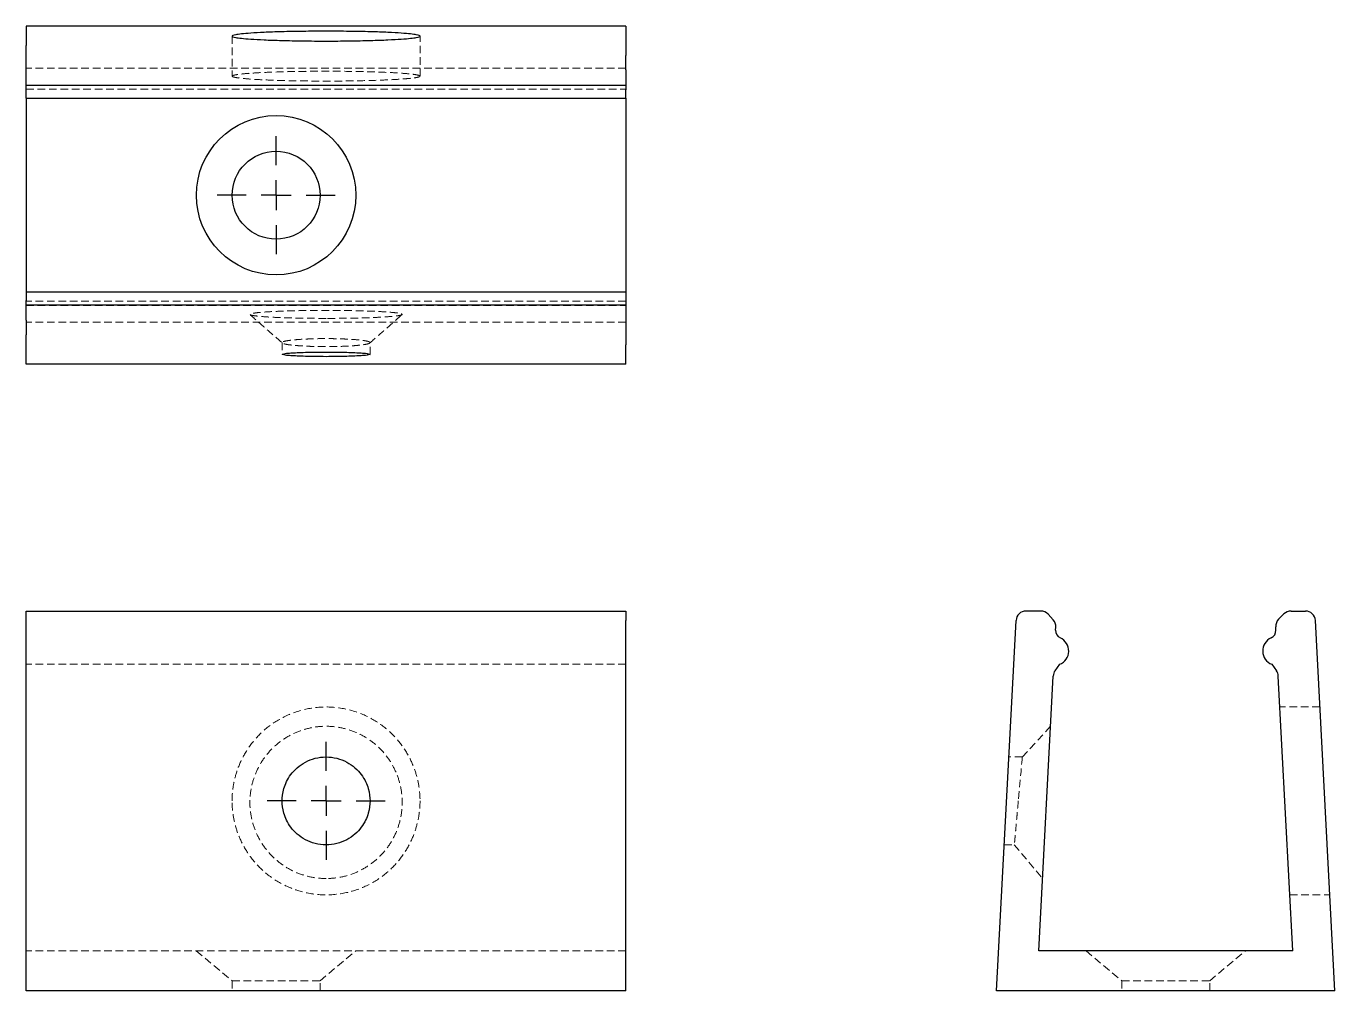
# Model space of a CAD drawing. Header units: millimetres. Extents: x 33 to 251, y 25 to 186.
import ezdxf

# ---------------------------------------------------------------- set-up
doc = ezdxf.new("R2010")
doc.units = ezdxf.units.MM
doc.linetypes.add('HIDDEN', pattern=[1.905, 1.27, -0.635])
doc.layers.add('10', color=7, linetype='Continuous')

# ---------------------------------------------------------------- blocks, each defined once
blk = doc.blocks.new('SW_CENTERMARKSYMBOL_0')
at = {"layer": '10', "color": 0}
for p, q in [((0, 5), (0, 9.83)), ((0, 0), (0, 2.5)), ((-5, 0), (-9.83, 0)), ((0, 0), (-2.5, 0)), ((0, 0), (0, -2.5)), ((0, 0), (2.5, 0)), ((5, 0), (9.83, 0)), ((0, -5), (0, -9.83))]:
    blk.add_line(p, q, dxfattribs=at)
blk = doc.blocks.new('SW_CENTERMARKSYMBOL_1')
at = {"layer": '10', "color": 0}
for p, q in [((0, 5), (0, 9.83)), ((0, 0), (0, 2.5)), ((-5, 0), (-9.83, 0)), ((0, 0), (-2.5, 0)), ((0, 0), (0, -2.5)), ((0, 0), (2.5, 0)), ((5, 0), (9.83, 0)), ((0, -5), (0, -9.83))]:
    blk.add_line(p, q, dxfattribs=at)

msp = doc.modelspace()

# ---------------------------------------------------------------- linework, layer by layer
at = {"color": 7, "linetype": 'Continuous', "lineweight": 25}
for p, q in [((133, 186.19), (33, 186.19)), ((33, 186.19), (33, 182.96)), ((133, 186.19), (133, 182.96)), ((33, 181.29), (33, 182.96)), ((33, 178.89), (33, 181.29)), ((133, 182.96), (133, 181.29)), ((133, 178.89), (133, 181.29)), ((33, 177.71), (33, 178.89)), ((33, 176.82), (33, 177.71)), ((33, 176.33), (33, 176.82)), ((133, 178.89), (133, 177.71)), ((133, 177.71), (133, 176.82)), ((133, 176.82), (133, 176.33)), ((33, 176.33), (133, 176.33)), ((33, 175.58), (33, 176.33)), ((33, 174.17), (33, 175.58)), ((133, 176.33), (133, 175.58)), ((133, 174.17), (133, 175.58)), ((33, 174.17), (133, 174.17)), ((33, 174.17), (33, 141.83)), ((133, 174.17), (133, 141.83)), ((133, 141.83), (33, 141.83)), ((33, 141.83), (33, 140.42)), ((133, 141.83), (133, 140.42)), ((33, 139.66), (33, 140.42)), ((133, 139.66), (33, 139.66)), ((33, 139.24), (33, 139.66)), ((133, 140.42), (133, 139.66)), ((133, 139.66), (133, 139.24)), ((33, 138.4), (33, 139.24)), ((33, 137.16), (33, 138.4)), ((133, 139.24), (133, 138.4)), ((133, 138.4), (133, 137.16)), ((33, 137.16), (33, 134.71)), ((133, 137.16), (133, 134.71)), ((33, 133.04), (33, 134.71)), ((133, 134.71), (133, 133.04)), ((33, 129.81), (33, 133.04)), ((133, 129.81), (133, 133.04)), ((133, 129.81), (33, 129.81)), ((33, 88.67), (133, 88.67)), ((33, 87.09), (33, 88.67)), ((133, 88.67), (133, 87.09)), ((202.16, 88.67), (199.71, 88.67)), ((204.24, 87.18), (203.4, 88.12)), ((242.71, 88.18), (241.82, 87.29)), ((243.89, 88.67), (246.29, 88.67)), ((33, 25.33), (33, 87.09)), ((133, 25.33), (133, 87.09)), ((194.81, 25.33), (198.04, 87.09)), ((204.64, 85.46), (204.66, 85.98)), ((241.36, 85.46), (241.34, 86.03)), ((251.19, 25.33), (247.96, 87.09)), ((204.55, 78.72), (205.32, 79.78)), ((240.68, 79.78), (241.45, 78.72)), ((201.83, 32), (204.24, 77.83)), ((244.17, 32), (241.76, 77.83)), ((244.17, 32), (201.83, 32)), ((133, 25.33), (33, 25.33)), ((251.19, 25.33), (194.81, 25.33))]:
    msp.add_line(p, q, dxfattribs=at)
at = {"color": 7, "linetype": 'HIDDEN', "lineweight": 18}
for p, q in [((67.33, 184.53), (67.33, 177.86)), ((98.67, 177.86), (98.67, 184.53)), ((133, 179.17), (33, 179.17)), ((133, 176.37), (33, 176.37)), ((33, 175.68), (133, 175.68)), ((133, 140.32), (33, 140.32)), ((33, 139.63), (133, 139.63)), ((133, 136.83), (33, 136.83)), ((75.67, 133.42), (75.67, 131.47)), ((90.33, 131.47), (90.33, 133.42)), ((133, 79.78), (33, 79.78)), ((248.71, 72.67), (242.04, 72.67)), ((203.8, 69.45), (199.06, 64.3)), ((199.09, 64.33), (196.85, 64.33)), ((196.08, 49.67), (197.76, 49.67)), ((197.73, 49.7), (202.47, 44.06)), ((243.68, 41.33), (250.35, 41.33)), ((133, 32), (33, 32)), ((61.37, 32), (67.33, 27)), ((82, 27), (87.96, 32)), ((209.71, 32), (215.67, 27)), ((230.33, 27), (236.29, 32)), ((67.33, 27), (82, 27)), ((67.33, 27), (67.33, 25.33)), ((82, 25.33), (82, 27)), ((215.67, 27), (230.33, 27)), ((215.67, 27), (215.67, 25.33)), ((230.33, 25.33), (230.33, 27))]:
    msp.add_line(p, q, dxfattribs=at)
at = {"color": 7, "linetype": 'HIDDEN', "lineweight": 18, "flags": 128}
msp.add_lwpolyline([(199.09, 64.33), (199.08, 64.23), (199.05, 63.92), (199.01, 63.43), (198.95, 62.74), (198.87, 61.91), (198.78, 60.91), (198.68, 59.83), (198.57, 58.64), (198.42, 57)], dxfattribs=at)
at = {"color": 7, "linetype": 'Continuous', "lineweight": 25}
for radius in [13.29, 7.33]:
    msp.add_circle((74.67, 158), radius, dxfattribs=at)
for centre, radius, start, end in [((199.71, 87), 1.67, 90, 177), ((202.16, 87), 1.67, 42, 90), ((243, 86.11), 1.67, 135, 183), ((243.89, 87), 1.67, 90, 135), ((246.29, 87), 1.67, 3, 90), ((203, 86.07), 1.67, 357, 42), ((205.97, 85.39), 1.33, 177, 245.9548), ((240.03, 85.39), 1.33, 294.0452, 3), ((204.45, 82), 2.38, 291.3243, 65.9548), ((241.55, 82), 2.38, 114.0452, 248.6757), ((205.9, 77.74), 1.67, 144.1622, 177), ((240.1, 77.74), 1.67, 3, 35.8378)]:
    msp.add_arc(centre, radius, start, end, dxfattribs=at)
for points, knots in [([(98.67, 184.53), (98.67, 184.57), (98.63, 184.6), (98.43, 184.68), (98.27, 184.72), (97.81, 184.8), (97.49, 184.85), (96.67, 184.94), (96.16, 184.98), (94.91, 185.07), (94.16, 185.11), (92.44, 185.19), (91.46, 185.23), (89.29, 185.29), (88.1, 185.31), (85.61, 185.34), (84.31, 185.35), (81.69, 185.35), (80.39, 185.34), (77.9, 185.31), (76.71, 185.29), (74.54, 185.23), (73.56, 185.19), (71.84, 185.11), (71.09, 185.07), (69.84, 184.98), (69.33, 184.94), (68.51, 184.85), (68.19, 184.8), (67.73, 184.72), (67.57, 184.68), (67.37, 184.6), (67.33, 184.57), (67.33, 184.53)], [0, 0, 0, 0, 0.0625, 0.0625, 0.125, 0.125, 0.1875, 0.1875, 0.25, 0.25, 0.3125, 0.3125, 0.375, 0.375, 0.4375, 0.4375, 0.5, 0.5, 0.5625, 0.5625, 0.625, 0.625, 0.6875, 0.6875, 0.75, 0.75, 0.8125, 0.8125, 0.875, 0.875, 0.9375, 0.9375, 1, 1, 1, 1]), ([(67.33, 184.53), (67.33, 184.5), (67.37, 184.46), (67.57, 184.38), (67.73, 184.34), (68.19, 184.26), (68.51, 184.22), (69.33, 184.13), (69.84, 184.08), (71.09, 184), (71.84, 183.95), (73.56, 183.87), (74.54, 183.84), (76.71, 183.78), (77.9, 183.75), (80.39, 183.72), (81.69, 183.71), (84.31, 183.71), (85.61, 183.72), (88.1, 183.75), (89.29, 183.78), (91.46, 183.84), (92.44, 183.87), (94.16, 183.95), (94.91, 184), (96.16, 184.08), (96.67, 184.13), (97.49, 184.22), (97.81, 184.26), (98.27, 184.34), (98.43, 184.38), (98.63, 184.46), (98.67, 184.5), (98.67, 184.53)], [0, 0, 0, 0, 0.0625, 0.0625, 0.125, 0.125, 0.1875, 0.1875, 0.25, 0.25, 0.3125, 0.3125, 0.375, 0.375, 0.4375, 0.4375, 0.5, 0.5, 0.5625, 0.5625, 0.625, 0.625, 0.6875, 0.6875, 0.75, 0.75, 0.8125, 0.8125, 0.875, 0.875, 0.9375, 0.9375, 1, 1, 1, 1]), ([(75.67, 131.47), (75.67, 131.5), (75.74, 131.54), (76.07, 131.6), (76.22, 131.62), (76.6, 131.66), (76.84, 131.68), (77.43, 131.72), (77.77, 131.74), (78.58, 131.78), (79.04, 131.79), (80.06, 131.82), (80.61, 131.83), (81.78, 131.85), (82.39, 131.85), (83.61, 131.85), (84.22, 131.85), (85.39, 131.83), (85.94, 131.82), (86.96, 131.79), (87.42, 131.78), (88.23, 131.74), (88.57, 131.72), (89.16, 131.68), (89.4, 131.66), (89.78, 131.62), (89.93, 131.6), (90.26, 131.54), (90.33, 131.5), (90.33, 131.47)], [0, 0, 0, 0, 0.125, 0.125, 0.1875, 0.1875, 0.25, 0.25, 0.3125, 0.3125, 0.375, 0.375, 0.4375, 0.4375, 0.5, 0.5, 0.5625, 0.5625, 0.625, 0.625, 0.6875, 0.6875, 0.75, 0.75, 0.8125, 0.8125, 0.875, 0.875, 1, 1, 1, 1]), ([(90.33, 131.47), (90.33, 131.44), (90.26, 131.4), (89.93, 131.34), (89.78, 131.32), (89.4, 131.28), (89.16, 131.26), (88.57, 131.22), (88.23, 131.2), (87.42, 131.16), (86.96, 131.14), (85.94, 131.11), (85.39, 131.1), (84.22, 131.09), (83.61, 131.08), (82.39, 131.08), (81.78, 131.09), (80.61, 131.1), (80.06, 131.11), (79.04, 131.14), (78.58, 131.16), (77.77, 131.2), (77.43, 131.22), (76.84, 131.26), (76.6, 131.28), (76.22, 131.32), (76.07, 131.34), (75.74, 131.4), (75.67, 131.44), (75.67, 131.47)], [0, 0, 0, 0, 0.125, 0.125, 0.1875, 0.1875, 0.25, 0.25, 0.3125, 0.3125, 0.375, 0.375, 0.4375, 0.4375, 0.5, 0.5, 0.5625, 0.5625, 0.625, 0.625, 0.6875, 0.6875, 0.75, 0.75, 0.8125, 0.8125, 0.875, 0.875, 1, 1, 1, 1]), ([(75.67, 57), (75.67, 57.61), (75.74, 58.3), (76.07, 59.43), (76.22, 59.82), (76.6, 60.61), (76.84, 61.01), (77.43, 61.79), (77.77, 62.17), (78.58, 62.88), (79.04, 63.2), (80.06, 63.74), (80.61, 63.96), (81.78, 64.26), (82.39, 64.33), (83.61, 64.33), (84.22, 64.26), (85.39, 63.96), (85.94, 63.74), (86.96, 63.2), (87.42, 62.88), (88.23, 62.17), (88.57, 61.79), (89.16, 61.01), (89.4, 60.61), (89.78, 59.82), (89.93, 59.43), (90.26, 58.3), (90.33, 57.61), (90.33, 57)], [0, 0, 0, 0, 0.125, 0.125, 0.1875, 0.1875, 0.25, 0.25, 0.3125, 0.3125, 0.375, 0.375, 0.4375, 0.4375, 0.5, 0.5, 0.5625, 0.5625, 0.625, 0.625, 0.6875, 0.6875, 0.75, 0.75, 0.8125, 0.8125, 0.875, 0.875, 1, 1, 1, 1]), ([(90.33, 57), (90.33, 56.39), (90.26, 55.7), (89.93, 54.57), (89.78, 54.18), (89.4, 53.39), (89.16, 52.99), (88.57, 52.21), (88.23, 51.83), (87.42, 51.12), (86.96, 50.8), (85.94, 50.26), (85.39, 50.04), (84.22, 49.74), (83.61, 49.67), (82.39, 49.67), (81.78, 49.74), (80.61, 50.04), (80.06, 50.26), (79.04, 50.8), (78.58, 51.12), (77.77, 51.83), (77.43, 52.21), (76.84, 52.99), (76.6, 53.39), (76.22, 54.18), (76.07, 54.57), (75.74, 55.7), (75.67, 56.39), (75.67, 57)], [0, 0, 0, 0, 0.125, 0.125, 0.1875, 0.1875, 0.25, 0.25, 0.3125, 0.3125, 0.375, 0.375, 0.4375, 0.4375, 0.5, 0.5, 0.5625, 0.5625, 0.625, 0.625, 0.6875, 0.6875, 0.75, 0.75, 0.8125, 0.8125, 0.875, 0.875, 1, 1, 1, 1])]:
    msp.add_open_spline(points, degree=3, knots=knots, dxfattribs=at)
at = {"color": 7, "linetype": 'HIDDEN', "lineweight": 18}
for points, knots in [([(98.67, 177.86), (98.67, 177.89), (98.63, 177.93), (98.43, 178), (98.27, 178.04), (97.81, 178.13), (97.49, 178.17), (96.67, 178.26), (96.16, 178.31), (94.91, 178.39), (94.16, 178.44), (92.44, 178.51), (91.46, 178.55), (89.29, 178.61), (88.1, 178.64), (85.61, 178.67), (84.31, 178.68), (81.69, 178.68), (80.39, 178.67), (77.9, 178.64), (76.71, 178.61), (74.54, 178.55), (73.56, 178.51), (71.84, 178.44), (71.09, 178.39), (69.84, 178.31), (69.33, 178.26), (68.51, 178.17), (68.19, 178.13), (67.73, 178.04), (67.57, 178), (67.37, 177.93), (67.33, 177.89), (67.33, 177.86)], [0, 0, 0, 0, 0.0625, 0.0625, 0.125, 0.125, 0.1875, 0.1875, 0.25, 0.25, 0.3125, 0.3125, 0.375, 0.375, 0.4375, 0.4375, 0.5, 0.5, 0.5625, 0.5625, 0.625, 0.625, 0.6875, 0.6875, 0.75, 0.75, 0.8125, 0.8125, 0.875, 0.875, 0.9375, 0.9375, 1, 1, 1, 1]), ([(67.33, 177.86), (67.33, 177.82), (67.37, 177.79), (67.57, 177.71), (67.73, 177.67), (68.19, 177.58), (68.51, 177.54), (69.33, 177.45), (69.84, 177.41), (71.09, 177.32), (71.84, 177.28), (73.56, 177.2), (74.54, 177.16), (76.71, 177.1), (77.9, 177.08), (80.39, 177.04), (81.69, 177.04), (84.31, 177.04), (85.61, 177.04), (88.1, 177.08), (89.29, 177.1), (91.46, 177.16), (92.44, 177.2), (94.16, 177.28), (94.91, 177.32), (96.16, 177.41), (96.67, 177.45), (97.49, 177.54), (97.81, 177.58), (98.27, 177.67), (98.43, 177.71), (98.63, 177.79), (98.67, 177.82), (98.67, 177.86)], [0, 0, 0, 0, 0.0625, 0.0625, 0.125, 0.125, 0.1875, 0.1875, 0.25, 0.25, 0.3125, 0.3125, 0.375, 0.375, 0.4375, 0.4375, 0.5, 0.5, 0.5625, 0.5625, 0.625, 0.625, 0.6875, 0.6875, 0.75, 0.75, 0.8125, 0.8125, 0.875, 0.875, 0.9375, 0.9375, 1, 1, 1, 1]), ([(83, 137.47), (83.83, 137.47), (84.66, 137.47), (86.29, 137.49), (87.09, 137.5), (88.63, 137.53), (89.36, 137.55), (90.74, 137.6), (91.39, 137.63), (92.56, 137.69), (93.09, 137.72), (94.02, 137.8), (94.41, 137.84), (95.05, 137.92), (95.29, 137.96), (95.61, 138.04), (95.7, 138.09), (95.7, 138.17), (95.61, 138.22), (95.29, 138.3), (95.05, 138.34), (94.41, 138.43), (94.02, 138.46), (93.09, 138.54), (92.56, 138.57), (91.39, 138.63), (90.74, 138.66), (89.36, 138.71), (88.63, 138.73), (87.09, 138.76), (86.29, 138.77), (84.66, 138.79), (83.83, 138.8), (83, 138.8), (82.17, 138.8), (81.34, 138.79), (79.71, 138.77), (78.91, 138.76), (77.37, 138.73), (76.64, 138.71), (75.26, 138.66), (74.61, 138.63), (73.44, 138.57), (72.91, 138.54), (71.98, 138.46), (71.59, 138.43), (70.95, 138.34), (70.71, 138.3), (70.39, 138.22), (70.3, 138.17), (70.3, 138.09), (70.39, 138.04), (70.71, 137.96), (70.95, 137.92), (71.59, 137.84), (71.98, 137.8), (72.91, 137.72), (73.44, 137.69), (74.61, 137.63), (75.26, 137.6), (76.64, 137.55), (77.37, 137.53), (78.91, 137.5), (79.71, 137.49), (81.34, 137.47), (82.17, 137.47), (83, 137.47)], [-3.141593, -3.141593, -3.141593, -3.141593, -2.945243, -2.945243, -2.748894, -2.748894, -2.552544, -2.552544, -2.356194, -2.356194, -2.159845, -2.159845, -1.963495, -1.963495, -1.767146, -1.767146, -1.570796, -1.570796, -1.374447, -1.374447, -1.178097, -1.178097, -0.981748, -0.981748, -0.785398, -0.785398, -0.589049, -0.589049, -0.392699, -0.392699, -0.19635, -0.19635, 0, 0, 0, 0.19635, 0.19635, 0.392699, 0.392699, 0.589049, 0.589049, 0.785398, 0.785398, 0.981748, 0.981748, 1.178097, 1.178097, 1.374447, 1.374447, 1.570796, 1.570796, 1.767146, 1.767146, 1.963495, 1.963495, 2.159845, 2.159845, 2.356194, 2.356194, 2.552544, 2.552544, 2.748894, 2.748894, 2.945243, 2.945243, 3.141593, 3.141593, 3.141593, 3.141593]), ([(70.33, 138.09), (71.14, 137.37), (72.95, 135.78), (74.75, 134.2), (75.74, 133.33)], [0, 0, 0, 0, 0.4523711, 1, 1, 1, 1]), ([(90.26, 133.33), (91.08, 134.05), (92.88, 135.63), (94.68, 137.22), (95.67, 138.09)], [0, 0, 0, 0, 0.452556, 1, 1, 1, 1]), ([(90.33, 133.42), (90.33, 133.38), (90.29, 133.34), (90.15, 133.27), (90.09, 133.25), (89.95, 133.21), (89.87, 133.19), (89.59, 133.13), (89.37, 133.09), (88.84, 133.02), (88.53, 132.99), (87.86, 132.92), (87.49, 132.9), (86.89, 132.86), (86.68, 132.85), (86.25, 132.83), (86.04, 132.82), (85.38, 132.79), (84.92, 132.78), (83.97, 132.76), (83.49, 132.76), (82.52, 132.76), (82.04, 132.76), (81.33, 132.78), (81.1, 132.78), (80.64, 132.79), (80.41, 132.8), (79.74, 132.83), (79.32, 132.85), (78.53, 132.9), (78.15, 132.92), (77.47, 132.99), (77.17, 133.02), (76.77, 133.07), (76.64, 133.09), (76.42, 133.13), (76.21, 133.17), (76.05, 133.21), (75.91, 133.25), (75.86, 133.27), (75.71, 133.34), (75.67, 133.38), (75.67, 133.47), (75.71, 133.51), (75.85, 133.58), (75.91, 133.6), (76.05, 133.64), (76.13, 133.66), (76.41, 133.72), (76.63, 133.76), (77.16, 133.83), (77.47, 133.86), (78.14, 133.93), (78.51, 133.95), (79.11, 133.99), (79.32, 134), (79.75, 134.02), (79.96, 134.03), (80.62, 134.06), (81.08, 134.07), (82.03, 134.09), (82.51, 134.09), (83.48, 134.09), (83.96, 134.09), (84.67, 134.07), (84.9, 134.07), (85.36, 134.05), (85.59, 134.05), (86.26, 134.02), (86.68, 134), (87.47, 133.95), (87.85, 133.93), (88.53, 133.86), (88.83, 133.83), (89.23, 133.78), (89.36, 133.76), (89.58, 133.72), (89.79, 133.68), (89.95, 133.64), (90.09, 133.6), (90.14, 133.58), (90.29, 133.51), (90.33, 133.47), (90.33, 133.42)], [0, 0, 0, 0, 0.03125, 0.03125, 0.046875, 0.046875, 0.0625, 0.0625, 0.09375, 0.09375, 0.125, 0.125, 0.15625, 0.15625, 0.171875, 0.171875, 0.1875, 0.1875, 0.21875, 0.21875, 0.25, 0.25, 0.28125, 0.28125, 0.296875, 0.296875, 0.3125, 0.3125, 0.34375, 0.34375, 0.375, 0.375, 0.40625, 0.40625, 0.421875, 0.421875, 0.4375, 0.453125, 0.453125, 0.46875, 0.46875, 0.5, 0.5, 0.53125, 0.53125, 0.546875, 0.546875, 0.5625, 0.5625, 0.59375, 0.59375, 0.625, 0.625, 0.65625, 0.65625, 0.671875, 0.671875, 0.6875, 0.6875, 0.71875, 0.71875, 0.75, 0.75, 0.78125, 0.78125, 0.796875, 0.796875, 0.8125, 0.8125, 0.84375, 0.84375, 0.875, 0.875, 0.90625, 0.90625, 0.921875, 0.921875, 0.9375, 0.953125, 0.953125, 0.96875, 0.96875, 1, 1, 1, 1]), ([(67.33, 57), (67.33, 57.65), (67.37, 58.35), (67.57, 59.81), (67.73, 60.58), (68.19, 62.19), (68.51, 63.02), (69.33, 64.71), (69.84, 65.56), (71.09, 67.24), (71.84, 68.05), (73.56, 69.56), (74.54, 70.25), (76.71, 71.4), (77.9, 71.87), (80.39, 72.5), (81.69, 72.67), (84.31, 72.67), (85.61, 72.5), (88.1, 71.87), (89.29, 71.4), (91.46, 70.25), (92.44, 69.56), (94.16, 68.05), (94.91, 67.24), (96.16, 65.56), (96.67, 64.71), (97.49, 63.02), (97.81, 62.19), (98.27, 60.58), (98.43, 59.81), (98.63, 58.35), (98.67, 57.65), (98.67, 57)], [0, 0, 0, 0, 0.0625, 0.0625, 0.125, 0.125, 0.1875, 0.1875, 0.25, 0.25, 0.3125, 0.3125, 0.375, 0.375, 0.4375, 0.4375, 0.5, 0.5, 0.5625, 0.5625, 0.625, 0.625, 0.6875, 0.6875, 0.75, 0.75, 0.8125, 0.8125, 0.875, 0.875, 0.9375, 0.9375, 1, 1, 1, 1]), ([(83, 44.06), (83.83, 44.06), (84.66, 44.14), (86.29, 44.46), (87.09, 44.71), (88.63, 45.34), (89.36, 45.74), (90.74, 46.66), (91.39, 47.19), (92.56, 48.36), (93.09, 49.01), (94.02, 50.39), (94.41, 51.13), (95.05, 52.66), (95.29, 53.46), (95.61, 55.09), (95.7, 55.92), (95.7, 57.58), (95.61, 58.42), (95.29, 60.05), (95.05, 60.84), (94.41, 62.38), (94.02, 63.12), (93.09, 64.5), (92.56, 65.14), (91.39, 66.32), (90.74, 66.85), (89.36, 67.77), (88.63, 68.16), (87.09, 68.8), (86.29, 69.04), (84.66, 69.37), (83.83, 69.45), (83, 69.45), (82.17, 69.45), (81.34, 69.37), (79.71, 69.04), (78.91, 68.8), (77.37, 68.16), (76.64, 67.77), (75.26, 66.85), (74.61, 66.32), (73.44, 65.14), (72.91, 64.5), (71.98, 63.12), (71.59, 62.38), (70.95, 60.84), (70.71, 60.05), (70.39, 58.42), (70.3, 57.58), (70.3, 55.92), (70.39, 55.09), (70.71, 53.46), (70.95, 52.66), (71.59, 51.13), (71.98, 50.39), (72.91, 49.01), (73.44, 48.36), (74.61, 47.19), (75.26, 46.66), (76.64, 45.74), (77.37, 45.34), (78.91, 44.71), (79.71, 44.46), (81.34, 44.14), (82.17, 44.06), (83, 44.06)], [-3.141593, -3.141593, -3.141593, -3.141593, -2.945243, -2.945243, -2.748894, -2.748894, -2.552544, -2.552544, -2.356194, -2.356194, -2.159845, -2.159845, -1.963495, -1.963495, -1.767146, -1.767146, -1.570796, -1.570796, -1.374447, -1.374447, -1.178097, -1.178097, -0.981748, -0.981748, -0.785398, -0.785398, -0.589049, -0.589049, -0.392699, -0.392699, -0.19635, -0.19635, 0, 0, 0, 0.19635, 0.19635, 0.392699, 0.392699, 0.589049, 0.589049, 0.785398, 0.785398, 0.981748, 0.981748, 1.178097, 1.178097, 1.374447, 1.374447, 1.570796, 1.570796, 1.767146, 1.767146, 1.963495, 1.963495, 2.159845, 2.159845, 2.356194, 2.356194, 2.552544, 2.552544, 2.748894, 2.748894, 2.945243, 2.945243, 3.141593, 3.141593, 3.141593, 3.141593]), ([(98.67, 57), (98.67, 56.35), (98.63, 55.65), (98.43, 54.19), (98.27, 53.42), (97.81, 51.81), (97.49, 50.98), (96.67, 49.29), (96.16, 48.44), (94.91, 46.76), (94.16, 45.95), (92.44, 44.44), (91.46, 43.75), (89.29, 42.6), (88.1, 42.13), (85.61, 41.5), (84.31, 41.33), (81.69, 41.33), (80.39, 41.5), (77.9, 42.13), (76.71, 42.6), (74.54, 43.75), (73.56, 44.44), (71.84, 45.95), (71.09, 46.76), (69.84, 48.44), (69.33, 49.29), (68.51, 50.98), (68.19, 51.81), (67.73, 53.42), (67.57, 54.19), (67.37, 55.65), (67.33, 56.35), (67.33, 57)], [0, 0, 0, 0, 0.0625, 0.0625, 0.125, 0.125, 0.1875, 0.1875, 0.25, 0.25, 0.3125, 0.3125, 0.375, 0.375, 0.4375, 0.4375, 0.5, 0.5, 0.5625, 0.5625, 0.625, 0.625, 0.6875, 0.6875, 0.75, 0.75, 0.8125, 0.8125, 0.875, 0.875, 0.9375, 0.9375, 1, 1, 1, 1]), ([(198.42, 57), (198.38, 56.52), (198.34, 56.04), (198.27, 55.34), (198.25, 55.11), (198.21, 54.65), (198.19, 54.42), (198.13, 53.76), (198.09, 53.33), (198.02, 52.54), (197.99, 52.16), (197.92, 51.48), (197.9, 51.18), (197.86, 50.78), (197.85, 50.65), (197.83, 50.42), (197.82, 50.32), (197.79, 50.05), (197.78, 49.9), (197.76, 49.71), (197.76, 49.67), (197.76, 49.67)], [0, 0, 0, 0, 0.125, 0.125, 0.1875, 0.1875, 0.25, 0.25, 0.375, 0.375, 0.5, 0.5, 0.625, 0.625, 0.6875, 0.6875, 0.75, 0.75, 0.875, 0.875, 1, 1, 1, 1])]:
    msp.add_open_spline(points, degree=3, knots=knots, dxfattribs=at)

# ---------------------------------------------------------------- block references
at = {"layer": '10'}
for name, p in [('SW_CENTERMARKSYMBOL_1', (74.67, 158)), ('SW_CENTERMARKSYMBOL_0', (83, 57))]:
    msp.add_blockref(name, p, dxfattribs=at)

doc.saveas('drawing.dxf')
